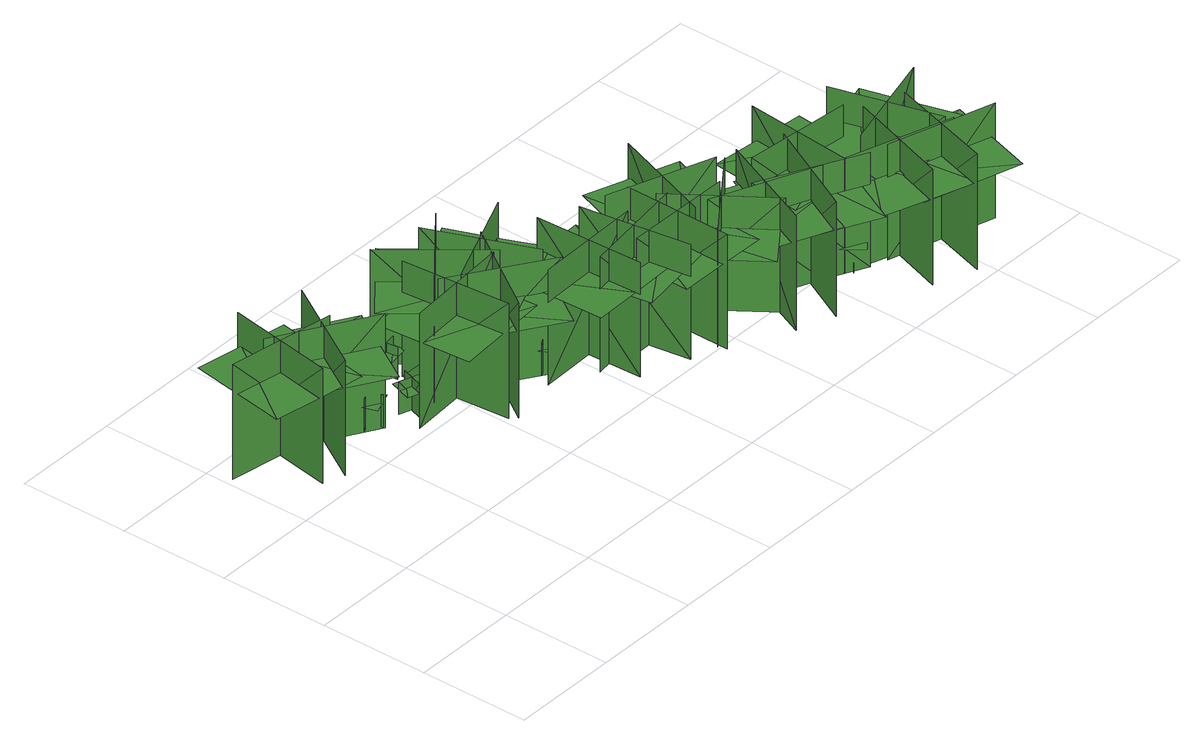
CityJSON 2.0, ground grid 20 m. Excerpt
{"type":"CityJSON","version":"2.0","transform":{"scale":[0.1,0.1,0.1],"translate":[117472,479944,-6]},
"CityObjects":{
"tree1":{"type":"SolitaryVegetationObject","geometry":[{"type":"MultiSurface","lod":"1","boundaries":[[[0,1,2]],[[0,2,3]],[[4,5,6]],[[4,6,7]],[[8,9,10]],[[8,10,11]],[[8,11,12]],[[8,12,13]]]}]},
"tree2":{"type":"SolitaryVegetationObject","geometry":[{"type":"MultiSurface","lod":"1","boundaries":[[[14,15,16]],[[14,16,17]],[[18,19,20]],[[18,20,21]],[[22,23,24]],[[22,24,25]],[[22,25,26]],[[22,26,27]]]}]},
"tree3":{"type":"SolitaryVegetationObject","geometry":[{"type":"MultiSurface","lod":"1","boundaries":[[[28,29,30]],[[28,30,31]],[[32,33,34]],[[32,34,35]],[[36,37,38]],[[36,38,39]],[[36,39,40]],[[36,40,41]]]}]},
"tree4":{"type":"SolitaryVegetationObject","geometry":[{"type":"MultiSurface","lod":"1","boundaries":[[[42,43,44]],[[42,44,45]],[[46,47,48]],[[46,48,49]],[[50,51,52]],[[50,52,53]],[[50,53,54]],[[50,54,55]]]}]},
"tree5":{"type":"SolitaryVegetationObject","geometry":[{"type":"MultiSurface","lod":"1","boundaries":[[[56,57,58]],[[56,58,59]],[[60,61,62]],[[60,62,63]],[[64,65,66]],[[64,66,67]],[[64,67,68]],[[64,68,69]]]}]},
"tree6":{"type":"SolitaryVegetationObject","geometry":[{"type":"MultiSurface","lod":"1","boundaries":[[[70,71,72]],[[70,72,73]],[[74,75,76]],[[74,76,77]],[[78,79,80]],[[78,80,81]],[[78,81,82]],[[78,82,83]]]}]},
"tree7":{"type":"SolitaryVegetationObject","geometry":[{"type":"MultiSurface","lod":"1","boundaries":[[[84,85,86]],[[84,86,87]],[[88,89,90]],[[88,90,91]],[[92,93,94]],[[92,94,95]],[[92,95,96]],[[92,96,97]]]}]},
"tree8":{"type":"SolitaryVegetationObject","geometry":[{"type":"MultiSurface","lod":"1","boundaries":[[[98,99,100]],[[98,100,101]],[[102,103,104]],[[102,104,105]],[[106,107,108]],[[106,108,109]],[[106,109,110]],[[106,110,111]]]}]},
"tree9":{"type":"SolitaryVegetationObject","geometry":[{"type":"MultiSurface","lod":"1","boundaries":[[[112,113,114]],[[112,114,115]],[[116,117,118]],[[116,118,119]],[[120,121,122]],[[120,122,123]],[[120,123,124]],[[120,124,125]]]}]},
"tree10":{"type":"SolitaryVegetationObject","geometry":[{"type":"MultiSurface","lod":"1","boundaries":[[[126,127,128]],[[126,128,129]],[[130,131,132]],[[130,132,133]],[[134,135,136]],[[134,136,137]],[[134,137,138]],[[134,138,139]]]}]},
"tree11":{"type":"SolitaryVegetationObject","geometry":[{"type":"MultiSurface","lod":"1","boundaries":[[[140,141,142]],[[140,142,143]],[[144,145,146]],[[144,146,147]],[[148,149,150]],[[148,150,151]],[[148,151,152]],[[148,152,153]]]}]},
"tree12":{"type":"SolitaryVegetationObject","geometry":[{"type":"MultiSurface","lod":"1","boundaries":[[[154,155,156]],[[154,156,157]],[[158,159,160]],[[158,160,161]],[[162,163,164]],[[162,164,165]],[[162,165,166]],[[162,166,167]]]}]},
"tree13":{"type":"SolitaryVegetationObject","geometry":[{"type":"MultiSurface","lod":"1","boundaries":[[[168,169,170]],[[168,170,171]],[[172,173,174]],[[172,174,175]],[[176,177,178]],[[176,178,179]],[[176,179,180]],[[176,180,181]]]}]},
"tree14":{"type":"SolitaryVegetationObject","geometry":[{"type":"MultiSurface","lod":"1","boundaries":[[[182,183,184]],[[182,184,185]],[[186,187,188]],[[186,188,189]],[[190,191,192]],[[190,192,193]],[[190,193,194]],[[190,194,195]]]}]},
"tree15":{"type":"SolitaryVegetationObject","geometry":[{"type":"MultiSurface","lod":"1","boundaries":[[[196,197,198]],[[196,198,199]],[[200,201,202]],[[200,202,203]],[[204,205,206]],[[204,206,207]],[[204,207,208]],[[204,208,209]]]}]},
"tree16":{"type":"SolitaryVegetationObject","geometry":[{"type":"MultiSurface","lod":"1","boundaries":[[[210,211,212]],[[210,212,213]],[[214,215,216]],[[214,216,217]],[[218,219,220]],[[218,220,221]],[[218,221,222]],[[218,222,223]]]}]},
"tree17":{"type":"SolitaryVegetationObject","geometry":[{"type":"MultiSurface","lod":"1","boundaries":[[[224,225,226]],[[224,226,227]],[[228,229,230]],[[228,230,231]],[[232,233,234]],[[232,234,235]],[[232,235,236]],[[232,236,237]]]}]},
"tree18":{"type":"SolitaryVegetationObject","geometry":[{"type":"MultiSurface","lod":"1","boundaries":[[[238,239,240]],[[238,240,241]],[[242,243,244]],[[242,244,245]],[[246,247,248]],[[246,248,249]],[[246,249,250]],[[246,250,251]]]}]},
"tree19":{"type":"SolitaryVegetationObject","geometry":[{"type":"MultiSurface","lod":"1","boundaries":[[[252,253,254]],[[252,254,255]],[[256,257,258]],[[256,258,259]],[[260,261,262]],[[260,262,263]],[[260,263,264]],[[260,264,265]]]}]},
"tree20":{"type":"SolitaryVegetationObject","geometry":[{"type":"MultiSurface","lod":"1","boundaries":[[[266,267,268]],[[266,268,269]],[[270,271,272]],[[270,272,273]],[[274,275,276]],[[274,276,277]],[[274,277,278]],[[274,278,279]]]}]},
"tree21":{"type":"SolitaryVegetationObject","geometry":[{"type":"MultiSurface","lod":"1","boundaries":[[[280,281,282]],[[280,282,283]],[[284,285,286]],[[284,286,287]],[[288,289,290]],[[288,290,291]],[[288,291,292]],[[288,292,293]]]}]},
"tree22":{"type":"SolitaryVegetationObject","geometry":[{"type":"MultiSurface","lod":"1","boundaries":[[[294,295,296]],[[294,296,297]],[[298,299,300]],[[298,300,301]],[[302,303,304]],[[302,304,305]],[[302,305,306]],[[302,306,307]]]}]},
"tree23":{"type":"SolitaryVegetationObject","geometry":[{"type":"MultiSurface","lod":"1","boundaries":[[[308,309,310]],[[308,310,311]],[[312,313,314]],[[312,314,315]],[[316,317,318]],[[316,318,319]],[[316,319,320]],[[316,320,321]]]}]},
"tree24":{"type":"SolitaryVegetationObject","geometry":[{"type":"MultiSurface","lod":"1","boundaries":[[[322,323,324]],[[322,324,325]],[[326,327,328]],[[326,328,329]],[[330,331,332]],[[330,332,333]],[[330,333,334]],[[330,334,335]]]}]},
"tree25":{"type":"SolitaryVegetationObject","geometry":[{"type":"MultiSurface","lod":"1","boundaries":[[[336,337,338]],[[336,338,339]],[[340,341,342]],[[340,342,343]],[[344,345,346]],[[344,346,347]],[[344,347,348]],[[344,348,349]]]}]},
"tree26":{"type":"SolitaryVegetationObject","geometry":[{"type":"MultiSurface","lod":"1","boundaries":[[[350,351,352]],[[350,352,353]],[[354,355,356]],[[354,356,357]],[[358,359,360]],[[358,360,361]],[[358,361,362]],[[358,362,363]]]}]},
"tree27":{"type":"SolitaryVegetationObject","geometry":[{"type":"MultiSurface","lod":"1","boundaries":[[[364,365,366]],[[364,366,367]],[[368,369,370]],[[368,370,371]],[[372,373,374]],[[372,374,375]],[[372,375,376]],[[372,376,377]]]}]},
"tree28":{"type":"SolitaryVegetationObject","geometry":[{"type":"MultiSurface","lod":"1","boundaries":[[[378,379,380]],[[378,380,381]],[[382,383,384]],[[382,384,385]],[[386,387,388]],[[386,388,389]],[[386,389,390]],[[386,390,391]]]}]}
},
"vertices":[
[212,526,10],[15,559,10],[15,559,227],[212,526,227],[128,642,10],[95,444,10],[95,444,227],[128,642,227],[127,634,167],[40,648,167],[10,467,167],[96,452,167],[183,438,167],[213,619,167],
[237,603,10],[134,431,10],[134,431,227],[237,603,227],[99,566,10],[271,464,10],[271,464,227],[99,566,227],[105,562,167],[61,487,167],[219,393,167],[264,468,167],[309,543,167],[150,638,167],
[251,506,14],[266,464,14],[266,464,76],[251,506,76],[239,479,14],[280,495,14],[280,495,76],[239,479,76],[239,479,59],[246,458,59],[288,474,59],[280,495,59],[272,515,59],[231,500,59],
[350,453,14],[308,467,14],[308,467,76],[350,453,76],[337,479,14],[323,437,14],[323,437,76],[337,479,76],[337,479,59],[316,486,59],[302,444,59],[323,437,59],[344,430,59],[358,472,59],
[395,532,10],[412,332,10],[412,332,228],[395,532,228],[304,422,10],[504,438,10],[504,438,228],[304,422,228],[312,422,167],[319,335,167],[503,350,167],[496,438,167],[488,525,167],[305,510,167],
[377,526,17],[371,570,17],[371,570,78],[377,526,78],[395,550,17],[351,543,17],[351,543,78],[395,550,78],[395,550,61],[392,571,61],[348,565,61],[351,543,61],[355,521,61],[398,528,61],
[533,488,10],[423,321,10],[423,321,228],[533,488,228],[393,458,10],[561,348,10],[561,348,228],[393,458,228],[400,453,167],[352,380,167],[506,279,167],[554,353,167],[602,426,167],[448,527,167],
[369,446,13],[525,571,13],[525,571,230],[369,446,230],[512,432,13],[386,588,13],[386,588,230],[512,432,230],[507,438,170],[575,493,170],[459,637,170],[391,582,170],[323,527,170],[438,383,170],
[557,383,12],[480,568,12],[480,568,229],[557,383,229],[610,516,12],[425,438,12],[425,438,229],[610,516,229],[602,513,168],[569,594,168],[399,522,168],[432,442,168],[466,361,168],[636,432,168],
[567,384,15],[529,362,15],[529,362,76],[567,384,76],[539,392,15],[561,353,15],[561,353,76],[539,392,76],[539,392,59],[520,380,59],[542,342,59],[561,353,59],[580,364,59],[558,403,59],
[520,342,11],[721,348,11],[721,348,228],[520,342,228],[626,245,11],[619,445,11],[619,445,228],[626,245,228],[625,253,168],[713,256,168],[707,440,168],[620,437,168],[532,435,168],[538,251,168],
[595,442,18],[587,486,18],[587,486,79],[595,442,79],[612,466,18],[568,458,18],[568,458,79],[612,466,79],[612,466,62],[608,488,62],[564,480,62],[568,458,62],[572,436,62],[616,444,62],
[713,215,11],[683,414,11],[683,414,228],[713,215,228],[797,331,11],[598,302,11],[598,302,228],[797,331,228],[789,330,168],[776,417,168],[593,390,168],[606,303,168],[619,216,168],[802,244,168],
[677,442,17],[677,397,17],[677,397,79],[677,442,79],[656,421,17],[700,421,17],[700,421,79],[656,421,79],[656,421,61],[656,399,61],[700,399,61],[700,421,61],[700,443,61],[656,443,61],
[873,288,11],[672,290,11],[672,290,228],[873,288,228],[771,389,11],[770,189,11],[770,189,228],[771,389,228],[771,381,168],[684,382,168],[682,198,168],[770,197,168],[857,196,168],[859,380,168],
[752,413,17],[753,369,17],[753,369,78],[752,413,78],[731,392,17],[776,393,17],[776,393,78],[731,392,78],[731,392,61],[732,370,61],[776,371,61],[776,393,61],[775,415,61],[731,414,61],
[926,322,11],[765,204,11],[765,204,228],[926,322,228],[785,343,11],[903,181,11],[903,181,228],[785,343,228],[789,336,168],[719,285,168],[827,136,168],[898,188,168],[969,239,168],[860,388,168],
[729,399,12],[918,332,12],[918,332,230],[729,399,230],[792,271,12],[859,460,12],[859,460,230],[792,271,230],[795,278,169],[877,249,169],[939,423,169],[856,452,169],[773,481,169],[712,307,169],
[876,138,11],[955,323,11],[955,323,228],[876,138,228],[1008,193,11],[824,272,11],[824,272,228],[1008,193,228],[1001,196,168],[1035,277,168],[866,349,168],[832,269,168],[797,188,168],[966,116,168],
[884,334,17],[894,334,17],[894,345,17],[884,345,17],[889,334,22],[889,334,12],[889,345,12],[889,345,22],[889,342,21],[893,342,21],[893,342,13],[889,342,13],[885,342,13],[885,342,21],
[1081,158,11],[901,247,11],[901,247,228],[1081,158,228],[1034,293,11],[945,114,11],[945,114,228],[1034,293,228],[1030,286,168],[952,325,168],[870,160,168],[949,121,168],[1028,82,168],[1109,247,168],
[979,301,16],[939,320,16],[939,320,78],[979,301,78],[969,329,16],[950,289,16],[950,289,78],[969,329,78],[969,329,60],[949,338,60],[930,298,60],[950,289,60],[971,280,60],[989,320,60],
[1048,164,15],[1082,192,15],[1082,192,77],[1048,164,77],[1077,161,15],[1049,195,15],[1049,195,77],[1077,161,77],[1077,161,60],[1094,174,60],[1067,209,60],[1049,195,60],[1032,181,60],[1060,147,60],
[1041,176,13],[1059,376,13],[1059,376,230],[1041,176,230],[1150,269,13],[951,288,13],[951,288,230],[1150,269,230],[1142,270,170],[1150,357,170],[967,374,170],[959,287,170],[951,200,170],[1134,182,170],
[1234,116,11],[1043,178,11],[1043,178,229],[1234,116,229],[1168,243,11],[1105,53,11],[1105,53,229],[1168,243,229],[1165,236,168],[1082,263,168],[1025,88,168],[1108,60,168],[1191,33,168],[1248,208,168],
[1134,258,17],[1103,226,17],[1103,226,78],[1134,258,78],[1104,258,17],[1136,227,17],[1136,227,78],[1104,258,78],[1104,258,61],[1089,242,61],[1121,211,61],[1136,227,61],[1152,243,61],[1120,274,61],
[1238,218,11],[1181,26,11],[1181,26,229],[1238,218,229],[1113,149,11],[1305,92,11],[1305,92,229],[1113,149,229],[1121,146,168],[1096,62,168],[1273,10,168],[1298,94,168],[1323,178,168],[1146,230,168],
[1172,320,14],[1226,127,14],[1226,127,231],[1172,320,231],[1103,195,14],[1296,248,14],[1296,248,231],[1103,195,231],[1111,197,171],[1134,112,171],[1312,162,171],[1288,246,171],[1265,331,171],[1087,281,171]
]}
